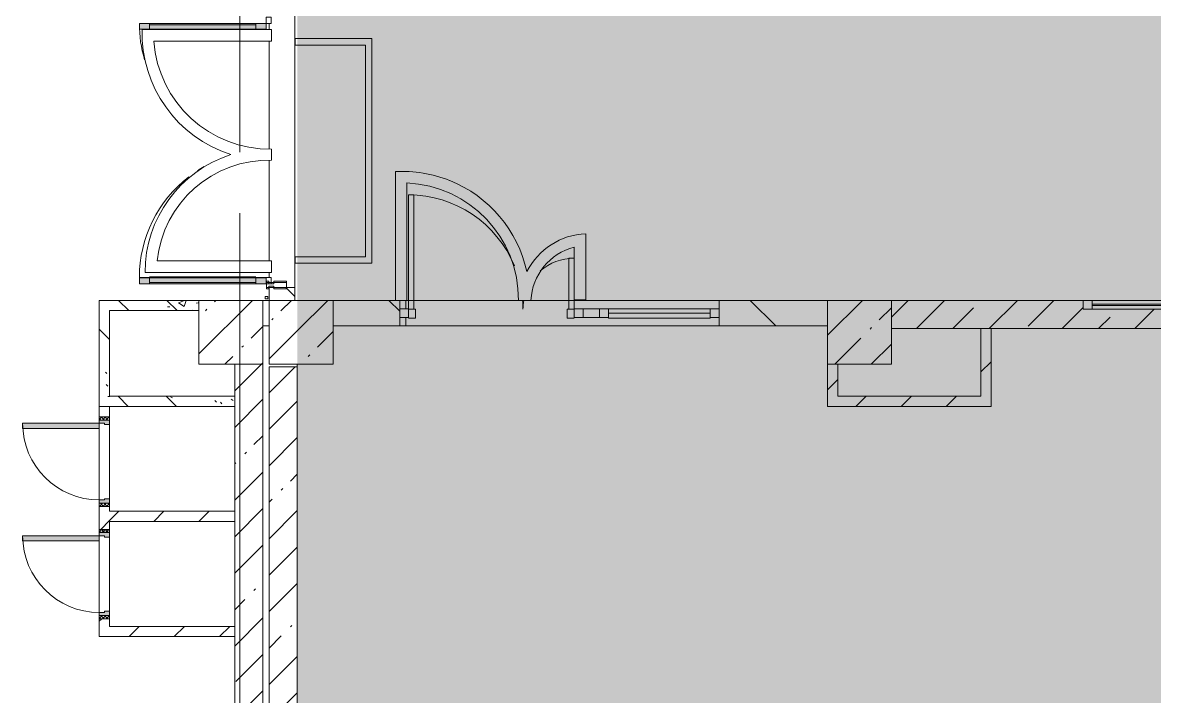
# Model space of a CAD drawing. Header units: millimetres. Extents: x 35157 to 232994, y -8553 to 29000.
# Drawn here: x 142594 to 151452, y 4803 to 10072 of the extents above; entities that cross this region are included whole.
import ezdxf

# ---------------------------------------------------------------- set-up
doc = ezdxf.new("R2010")
doc.units = ezdxf.units.MM
doc.linetypes.add('Осевая', pattern=[3175, 635, -476.25, 1587.5, -476.25])
doc.layers.add('A-DETL-GENF-2', color=7, linetype='Continuous', lineweight=9, true_color=0xc0c0c0, transparency=0.4)
for name, color, linetype, lineweight, true_color in [('A-DETL-GENF-3', 7, 'Continuous', 5, 0xe2e2e2), ('A-DETL-GENF-4', 7, 'Continuous', 5, 0xaaaaaa), ('A-DETL-GENF-5', 7, 'Continuous', 5, 0xb7b7b7), ('A-DOOR-3', 7, 'Continuous', 5, 0xaaaaaa), ('A-DOOR-4', 7, 'Continuous', 5, 0xe2e2e2), ('A-DOOR-5', 7, 'Continuous', 5, 0xb7b7b7), ('A-DOOR-FRAM-2', 7, 'Continuous', 5, 0xe2e2e2), ('A-DOOR-FRAM-3', 7, 'Continuous', 5, 0xaaaaaa), ('A-FLOR-1', 7, 'Continuous', 5, 0xaaaaaa), ('A-FLOR-2', 7, 'Continuous', 5, 0xb7b7b7), ('A-GLAZ-3', 7, 'Continuous', 5, 0x737373), ('A-GLAZ-CURT-3', 7, 'Continuous', 5, 0x737373), ('A-GLAZ-CWMG-4', 7, 'Continuous', 5, 0x737373), ('A-WALL-10', 7, 'Continuous', 9, 0x737373), ('I-WALL-24', 7, 'Continuous', 5, 0x737373), ('I-WALL-25', 7, 'Continuous', 5, 0x787878), ('S-COLS-2', 7, 'Continuous', 5, 0x737373)]:
    doc.layers.add(name, color=color, linetype=linetype, lineweight=lineweight, true_color=true_color)
for name, color, linetype, lineweight in [('A-GLAZ-CWMG-2', 7, 'Continuous', 5), ('A-WALL', 7, 'Continuous', 9), ('A-WALL-9', 7, 'Continuous', 5), ('I-WALL-23', 7, 'Continuous', 5), ('S-COLS-1', 7, 'Continuous', 5), ('Оси', 7, 'Continuous', 9), ('Оси-2', 7, 'Осевая', 9)]:
    doc.layers.add(name, color=color, linetype=linetype, lineweight=lineweight)
pattern_1 = [(45, (-38790, -7650), (-285.123, 285.123), []), (45, (-38504.88, -7650), (-285.123, 285.123), [504.031, -100.806, 16.764, -84.042])]
pattern_2 = [(45, (105984, 0), (-176.7767, 176.7767), [])]
pattern_3 = [(45, (105984, 0), (-285.123, 285.123), []), (45, (106269.13, 0), (-285.123, 285.123), [504.031, -100.806, 16.764, -84.042])]
pattern_4 = [(135, (105984, 0), (-353.5534, -353.5534), [])]
pattern_5 = [(135, (105984, 0), (-377.171, -377.171), [533.4, -88.9, 17.78, -88.9]), (135, (105984, 376.94), (-377.171, -377.171), []), (50, (105984, 0), (637.6445, -55.7866), [66.675, -733.425]), (355, (105984, 0), (-123.349, 668.699), [53.34, -586.74]), (100.451, (106037.14, -4.65), (514.299, 612.908), [56.665, -623.315]), (46.184, (105984, 177.8), (948.776, -147.15), [100.012, -1100.137]), (96.636, (106063.1, 165.5), (830.91, 865.997), [84.998, -934.973]), (351.184, (105984, 177.8), (830.918, 865.988), [80.01, -880.11]), (21, (106072.9, 133.35), (530.6506, -357.928), [66.675, -733.425]), (326, (106072.9, 133.35), (216.308, 644.658), [53.34, -586.74]), (71.451, (106117.1, 103.5), (746.96, 286.724), [56.665, -623.315]), (37.5, (105984, 0), (10.8105, 295.9426), [16.764, -562.864, 16.764, -578.866, -588.962]), (37.5, (105984, 0), (10.8105, 295.9426), [-1175.258, 16.764, -572.198]), (7.5, (105984, 0), (233.8692, 350.6318), [16.764, -322.834, 16.764, -549.529, -224.472]), (7.5, (105984, 0), (233.8692, 350.6318), [-905.891, 16.764, -207.708]), (327.5, (105785.76, 0), (474.5678, -20.0513), [16.764, -205.486, 16.764, -676.656, -920.115]), (327.5, (105785.76, 0), (474.5678, -20.0513), [-915.67, 16.764, -903.351]), (317.5, (105696.86, 0), (518.452, 88.9934), [16.764, -272.161, 16.764, -443.738, -653.415]), (317.5, (105696.86, 0), (518.452, 88.9934), [-749.427, 16.764, -636.651])]

# ---------------------------------------------------------------- blocks, each defined once
blk = doc.blocks.new('BSC_Колонна _Прямоугольная - 500х500-23286270-2_4_2_птичка')
at = {"layer": 'S-COLS-1'}
h = blk.add_hatch(dxfattribs=at)
h.set_pattern_fill('FP_71', color=256, style=0, pattern_type=2)
h.set_pattern_definition(pattern_1)
h.paths.add_polyline_path([(-30, -250), (-30, 250), (-250, 250), (-250, -250)])
h = blk.add_hatch(dxfattribs=at)
h.set_pattern_fill('FP_71', color=256, style=0, pattern_type=2)
h.set_pattern_definition(pattern_1)
h.paths.add_polyline_path([(-30, -250), (250, -250), (250, 250), (-30, 250), (-30, 100.3)])
for p, q in [((-30, 250), (-250, 250)), ((-250, 250), (-250, -250)), ((-250, -250), (-30, -250))]:
    blk.add_line(p, q, dxfattribs=at)
at = {"layer": 'S-COLS-2'}
for p, q in [((250, 250), (-30, 250)), ((250, -250), (250, 250)), ((-30, -250), (250, -250))]:
    blk.add_line(p, q, dxfattribs=at)
blk = doc.blocks.new('BSC_Колонна _Прямоугольная - 500х500-V71-2_4_2_птичка')
at = {"layer": 'S-COLS-1'}
h = blk.add_hatch(dxfattribs=at)
h.set_pattern_fill('FP_72', color=256, style=0, pattern_type=2)
h.set_pattern_definition([(45, (-43160, -7650), (-285.123, 285.123), []), (45, (-42874.88, -7650), (-285.123, 285.123), [504.031, -100.806, 16.764, -84.042])])
h.paths.add_polyline_path([(-250, -250), (250, -250), (250, 250), (-250, 250)])
at = {"layer": 'S-COLS-2'}
for p, q in [((250, 250), (-250, 250)), ((-250, 250), (-250, -250)), ((250, -250), (250, 250)), ((-250, -250), (250, -250))]:
    blk.add_line(p, q, dxfattribs=at)
blk = doc.blocks.new('BSC_Колонна _Прямоугольная - 500х500-V152-2_4_2_птичка')
at = {"layer": 'S-COLS-1'}
h = blk.add_hatch(dxfattribs=at)
h.set_pattern_fill('FP_142', color=256, style=0, pattern_type=2)
h.set_pattern_definition([(45, (-38240, -7650), (-285.123, 285.123), []), (45, (-37954.88, -7650), (-285.123, 285.123), [504.031, -100.806, 16.764, -84.042])])
h.paths.add_polyline_path([(-250, -250), (250, -250), (250, 250), (-250, 250), (-250, 100.3)])
for p, q in [((250, 250), (-250, 250)), ((-250, 250), (-250, -250)), ((250, -250), (250, 250)), ((-250, -250), (250, -250))]:
    blk.add_line(p, q, dxfattribs=at)
blk = doc.blocks.new('110_Дверь_СКБ_1Ст - д-18 700x2100h_Технический шкаф ЭОМ и СС-21511926-2_4_2_птичка')
at = {"layer": 'A-DOOR-3'}
h = blk.add_hatch(dxfattribs=at)
h.set_pattern_fill('FP_146', color=256, style=0, pattern_type=2)
h.set_pattern_definition([(135, (1951.41, 104.685), (-14.14214, -14.14214), []), (225, (1951.41, 104.685), (14.14214, -14.14214), [])])
h.paths.add_polyline_path([(337.5, -40), (362.5, -40), (362.5, 40), (337.5, 40)])
at = {"layer": 'A-DOOR-4'}
h = blk.add_hatch(color=256, dxfattribs=at)
h.paths.add_polyline_path([(-312.5, -40), (-277.5, -40), (-277.5, 0), (-287.5, 0), (-287.5, 40), (-312.5, 40)])
h.paths.add_polyline_path([(302.5, 0), (302.5, -40), (337.5, -40), (337.5, 40), (312.5, 40), (312.5, 0)])
at = {"layer": 'A-DOOR-FRAM-2'}
blk.add_hatch(color=256, dxfattribs=at).paths.add_polyline_path([(272.5, 640), (272.5, 40), (312.5, 40), (312.5, 640)])
at = {"layer": 'A-DOOR-FRAM-3'}
h = blk.add_hatch(dxfattribs=at)
h.set_pattern_fill('FP_147', color=256, style=0, pattern_type=2)
h.set_pattern_definition([(45, (-171.384, 104.685), (-14.1421, 14.1421), []), (135, (-171.384, 104.685), (-14.1421, -14.1421), [])])
h.paths.add_polyline_path([(-337.5, -40), (-312.5, -40), (-312.5, 40), (-337.5, 40)])
at = {"layer": 'A-DOOR-3'}
for p, q in [((312.5, 640), (272.5, 640)), ((272.5, 640), (272.5, 40)), ((312.5, 40), (312.5, 640)), ((272.5, 40), (312.5, 40))]:
    blk.add_line(p, q, dxfattribs=at)
blk.add_arc((312.5, 40), 600, 90, 180, dxfattribs=at)
at = {"layer": 'A-DOOR-FRAM-3'}
for p, q in [((-312.5, 40), (-337.5, 40)), ((-337.5, 40), (-337.5, -40)), ((-287.5, 40), (-312.5, 40)), ((-312.5, 40), (-312.5, -40)), ((-312.5, -40), (-312.5, 40)), ((-287.5, 0), (-287.5, 40)), ((-287.5, 40), (272.5, 40)), ((312.5, 40), (312.5, 0)), ((337.5, 40), (312.5, 40)), ((337.5, -40), (337.5, 40)), ((362.5, 40), (337.5, 40)), ((337.5, 40), (337.5, -40)), ((362.5, -40), (362.5, 40)), ((-337.5, -40), (-312.5, -40)), ((-312.5, -40), (-277.5, -40)), ((-277.5, 0), (-287.5, 0)), ((-277.5, -40), (-277.5, 0)), ((302.5, -40), (-277.5, -40)), ((312.5, 0), (302.5, 0)), ((302.5, 0), (302.5, -40)), ((302.5, -40), (337.5, -40)), ((337.5, -40), (362.5, -40))]:
    blk.add_line(p, q, dxfattribs=at)
blk = doc.blocks.new('120_Окно_СКБ_1Ст - 120_Окно_СКБ_1Ст 400х1200 EI30-24228621-2_4_2_птичка')
at = {"layer": 'A-GLAZ-3'}
for p, q in [((-600, 40), (-600, 110)), ((-600, 110), (-530, 110)), ((600, 110), (-600, 110)), ((-530, 110), (-530, 40)), ((530, 40), (530, 110)), ((530, 110), (600, 110)), ((600, 110), (600, 40)), ((-530, 40), (-600, 40)), ((-600, 40), (600, 40)), ((530, 80), (-530, 80)), ((530, 70), (-530, 70)), ((600, 40), (530, 40))]:
    blk.add_line(p, q, dxfattribs=at)
blk = doc.blocks.new('Прямоугольный импост - Импост структурный с накладкой - 160мм Темный-31239214-2_4_2_птичка')
at = {"layer": 'A-GLAZ-CWMG-2'}
for p, q in [((-50, 0), (-50, 17)), ((-50, 17), (0, 17)), ((-40, 0), (-50, 0)), ((-40, -40), (-40, 0)), ((0, 0), (-10, 0)), ((-10, 0), (-10, -40)), ((0, 17), (0, 0)), ((-50, -140), (-50, -40)), ((-50, -40), (-40, -40)), ((-10, -40), (0, -40)), ((0, -40), (0, -140)), ((0, -140), (-50, -140))]:
    blk.add_line(p, q, dxfattribs=at)
blk = doc.blocks.new('Дверь_Витражная_остекление_ - ДВН_ДАО_Главный вход_1800 в свету 5-32258809-2_4_2_птичка')
at = {"layer": 'A-DETL-GENF-3'}
for points in [[(-947.5, -723.4), (-947.5, -20), (-992.5, -20), (-992.5, -1012.5), (-947.5, -1012.5)], [(1042.5, -1012.5), (1042.5, -20), (997.5, -20), (997.5, -1012.5)]]:
    blk.add_hatch(color=256, dxfattribs=at).paths.add_polyline_path(points)
at = {"layer": 'A-DETL-GENF-4'}
for p, q in [((-947.5, -20), (-992.5, -20)), ((-992.5, -1012.5), (-992.5, -20)), ((-947.5, -20), (-992.5, -20)), ((-992.5, -20), (-992.5, -1012.5)), ((-947.5, -1012.5), (-947.5, -20)), ((-947.5, -1012.5), (-947.5, -20)), ((997.5, -1012.5), (997.5, -20)), ((997.5, -20), (997.5, -1012.5)), ((1042.5, -1012.5), (1042.5, -20)), ((1042.5, -1012.5), (1042.5, -20)), ((-992.5, -100), (-947.5, -100)), ((-982.5, -932.5), (-982.5, -100)), ((988.5, -932.5), (988.5, -100)), ((1042.5, -100), (997.5, -100)), ((1032.5, -932.5), (1032.5, -100)), ((-992.5, -932.5), (-947.5, -932.5)), ((1042.5, -932.5), (997.5, -932.5)), ((-992.5, -1012.5), (-947.5, -1012.5)), ((-992.5, -1012.5), (-947.5, -1012.5)), ((1042.5, -1012.5), (997.5, -1012.5)), ((997.5, -1012.5), (1042.5, -1012.5))]:
    blk.add_line(p, q, dxfattribs=at)
at = {"layer": 'A-DOOR-3'}
for p, q in [((-1042.5, 20), (-992.5, 20)), ((-1042.5, -20), (-1042.5, 20)), ((-992.5, 20), (-992.5, -20)), ((992.5, 20), (1042.5, 20)), ((992.5, -20), (992.5, 20)), ((1042.5, 20), (1042.5, -20)), ((-992.5, -20), (-1042.5, -20)), ((-992.5, -1012.5), (-992.5, -20)), ((992.5, -1012.5), (992.5, -20)), ((1042.5, -20), (992.5, -20))]:
    blk.add_line(p, q, dxfattribs=at)
for centre, start, end in [((992.5, -20), 209.21115, 212.8228), ((992.5, -20), 217.57984, 270), ((-992.5, -20), 270, 286.54233)]:
    blk.add_arc(centre, 992.5, start, end, dxfattribs=at)
blk = doc.blocks.new('Прямоугольный импост - Импост структурный с накладкой - 160мм Темный-31915521-2_4_2_птичка')
at = {"layer": 'A-GLAZ-CWMG-2'}
for p, q in [((-25, 0), (-25, 17)), ((-25, 17), (25, 17)), ((-15, 0), (-25, 0)), ((-15, -40), (-15, 0)), ((25, 0), (15, 0)), ((15, 0), (15, -40)), ((25, 17), (25, 0)), ((-25, -140), (-25, -40)), ((-25, -40), (-15, -40)), ((15, -40), (25, -40)), ((25, -40), (25, -140)), ((25, -140), (-25, -140))]:
    blk.add_line(p, q, dxfattribs=at)
blk = doc.blocks.new('Прямоугольный импост - 50 x 70 мм-V224-2_4_2_птичка')
at = {"layer": 'A-GLAZ-CWMG-4'}
for p, q in [((-70, 35), (0, 35)), ((-70, -35), (-70, 35)), ((0, 35), (0, -35)), ((0, -35), (-70, -35))]:
    blk.add_line(p, q, dxfattribs=at)
blk = doc.blocks.new('Дверь_Витражная_остекление_ - ДВН_ДАО_Главный вход_1200 в свету-V225-2_4_2_птичка')
at = {"layer": 'A-DOOR-4'}
for points in [[(-647.5, 30), (-607.5, 30), (-610.8, 925), (-647.5, 925), (-647.5, 35)], [(647.5, 30), (647.5, 430), (607.5, 430), (607.5, 30)]]:
    blk.add_hatch(color=256, dxfattribs=at).paths.add_polyline_path(points)
at = {"layer": 'A-DETL-GENF-5'}
for p, q in [((-607.5, 925), (-647.5, 925)), ((-647.5, 925), (-647.5, 35)), ((-607.5, 30), (-607.5, 925)), ((647.5, 430), (607.5, 430)), ((607.5, 430), (607.5, 30)), ((647.5, 35), (647.5, 430)), ((-647.5, 30), (-607.5, 30)), ((-592.5, 30), (-647.5, 30)), ((-592.5, -40), (-592.5, 30)), ((592.5, -40), (592.5, 30)), ((592.5, 30), (647.5, 30)), ((607.5, 30), (647.5, 30)), ((-647.5, -40), (-592.5, -40)), ((647.5, -40), (592.5, -40))]:
    blk.add_line(p, q, dxfattribs=at)
at = {"layer": 'A-DOOR-5'}
for p, q in [((-647.5, 925), (-647.5, 35)), ((647.5, 430), (647.5, 35))]:
    blk.add_line(p, q, dxfattribs=at)
for centre, radius, start, end in [((-647.5, 30), 895, 22.29231, 90), ((647.5, 30), 400, 90, 131.44756), ((-647.5, 30), 895, 360, 4.55581), ((647.5, 30), 400, 169.71082, 180)]:
    blk.add_arc(centre, radius, start, end, dxfattribs=at)
blk = doc.blocks.new('Системная панель - Стемалит - 40мм-V226-2_4_2_птичка')
at = {"layer": 'A-GLAZ-CURT-3'}
for p, q in [((65, 35), (-65, 35)), ((-65, 35), (-65, -35)), ((65, -35), (65, 35)), ((-65, -35), (65, -35))]:
    blk.add_line(p, q, dxfattribs=at)
blk = doc.blocks.new('Прямоугольный импост - 50 x 70 мм-V227-2_4_2_птичка')
at = {"layer": 'A-GLAZ-CWMG-4'}
for p, q in [((-35, 35), (35, 35)), ((-35, -35), (-35, 35)), ((35, 35), (35, -35)), ((35, -35), (-35, -35))]:
    blk.add_line(p, q, dxfattribs=at)
blk = doc.blocks.new('Прямоугольный импост - 50 x 70 мм-V228-2_4_2_птичка')
at = {"layer": 'A-GLAZ-CWMG-4'}
for p, q in [((0, 35), (-70, 35)), ((-70, 35), (-70, -35)), ((0, -35), (0, 35)), ((-70, -35), (0, -35))]:
    blk.add_line(p, q, dxfattribs=at)
blk = doc.blocks.new('Системная панель - Стекло - 40мм-V229-2_4_2_птичка')
at = {"layer": 'A-GLAZ-CURT-3'}
for p, q in [((397.5, 0), (-397.5, 0)), ((-397.5, 0), (-397.5, -40)), ((397.5, -40), (397.5, 0)), ((-397.5, -40), (397.5, -40))]:
    blk.add_line(p, q, dxfattribs=at)
blk = doc.blocks.new('Прямоугольный импост - 50 x 70 мм-V230-2_4_2_птичка')
at = {"layer": 'A-GLAZ-CWMG-4'}
for p, q in [((-35, 35), (35, 35)), ((-35, -35), (-35, 35)), ((35, 35), (35, -35)), ((35, -35), (-35, -35))]:
    blk.add_line(p, q, dxfattribs=at)
blk = doc.blocks.new('Прямоугольный импост - 50 x 70 мм-V231-2_4_2_птичка')
at = {"layer": 'A-GLAZ-CWMG-4'}
blk.add_line((41991, 7835), (41196, 7835), dxfattribs=at)

msp = doc.modelspace()

# ---------------------------------------------------------------- hatches: boundary and pattern name
at = {"layer": 'A-DETL-GENF-2'}
msp.add_hatch(color=256, dxfattribs=at).paths.add_polyline_path([(181824.9, -280), (181844, -280), (181844, 3300), (190844, 3300), (190844, 27350), (147894, 27350), (147894, 23778), (144744, 23778), (144744, -280), (180897.4, -280)])
at = {"layer": 'I-WALL-23'}
h = msp.add_hatch(dxfattribs=at)
h.set_pattern_fill('FP_100', color=256, style=0, pattern_type=2)
h.set_pattern_definition(pattern_4)
h.paths.add_polyline_path([(144524, 7900), (144724, 7900), (144724, 8000), (144524, 8000)])
h.paths.add_polyline_path([(144524, 10130), (144724, 10130), (144724, 10230), (144524, 10230)])
h = msp.add_hatch(dxfattribs=at)
h.set_pattern_fill('FP_100', color=256, style=0, pattern_type=2)
h.set_pattern_definition(pattern_4)
h.paths.add_polyline_path([(144474, 7700), (144524, 7700), (144524, 7900), (144474, 7900), (144474, 7750.3)])
h = msp.add_hatch(dxfattribs=at)
h.set_pattern_fill('FP_100', color=256, style=0, pattern_type=2)
h.set_pattern_definition(pattern_4)
h.paths.add_polyline_path([(148894, 7700), (148894, 7900), (148045, 7900), (148045, 7700)])
h.paths.add_polyline_path([(145545, 7700), (145545, 7900), (145024, 7900), (145024, 7700)])
h = msp.add_hatch(dxfattribs=at)
h.set_pattern_fill('FP_97', color=256, style=0, pattern_type=2)
h.set_pattern_definition(pattern_3)
h.paths.add_polyline_path([(151216.8, 7680), (153394, 7680), (153394, 7900), (152094, 7900), (152094, 7830), (150894, 7830), (150894, 7900), (149394, 7900), (149394, 7680), (150174, 7680)])
h = msp.add_hatch(dxfattribs=at)
h.set_pattern_fill('FP_101', color=256, style=0, pattern_type=2)
h.set_pattern_definition(pattern_2)
h.paths.add_polyline_path([(150174, 7070), (150174, 7680), (150094, 7680), (150094, 7070)])
h = msp.add_hatch(dxfattribs=at)
h.set_pattern_fill('FP_97', color=256, style=0, pattern_type=2)
h.set_pattern_definition(pattern_3)
h.paths.add_polyline_path([(144254, 400), (144474, 400), (144474, 7400), (144254, 7400), (144254, 808.9)])
h = msp.add_hatch(dxfattribs=at)
h.set_pattern_fill('FP_97', color=256, style=0, pattern_type=2)
h.set_pattern_definition(pattern_3)
h.paths.add_polyline_path([(144524, 410), (144744, 410), (144744, 7380), (144524, 7380), (144524, 808.9)])
h = msp.add_hatch(dxfattribs=at)
h.set_pattern_fill('FP_101', color=256, style=0, pattern_type=2)
h.set_pattern_definition(pattern_2)
h.paths.add_polyline_path([(148974, 7150), (148974, 7400), (148894, 7400), (148894, 7150)])
h = msp.add_hatch(dxfattribs=at)
h.set_pattern_fill('FP_101', color=256, style=0, pattern_type=2)
h.set_pattern_definition(pattern_2)
h.paths.add_polyline_path([(150094, 7070), (150094, 7150), (148894, 7150), (148894, 7070), (149361.7, 7070)])
h = msp.add_hatch(dxfattribs=at)
h.set_pattern_fill('FP_101', color=256, style=0, pattern_type=2)
h.set_pattern_definition(pattern_2)
h.paths.add_polyline_path([(143194, 5270), (143274, 5270), (143274, 5409), (143194, 5409)])
h.paths.add_polyline_path([(143194, 6109), (143274, 6109), (143274, 6289), (143194, 6289)])
h.paths.add_polyline_path([(143274, 6989), (143274, 7070), (143194, 7070), (143194, 6989)])
h = msp.add_hatch(dxfattribs=at)
h.set_pattern_fill('FP_101', color=256, style=0, pattern_type=2)
h.set_pattern_definition(pattern_2)
h.paths.add_polyline_path([(144254, 6170), (144254, 6250), (143274, 6250), (143274, 6170), (143796.6, 6170)])
h = msp.add_hatch(dxfattribs=at)
h.set_pattern_fill('FP_101', color=256, style=0, pattern_type=2)
h.set_pattern_definition(pattern_2)
h.paths.add_polyline_path([(144254, 5270), (144254, 5350), (143274, 5350), (143274, 5270), (143796.6, 5270)])
at = {"layer": 'I-WALL-25'}
h = msp.add_hatch(dxfattribs=at)
h.set_pattern_fill('FP_105', color=256, style=0, pattern_type=2)
h.set_pattern_definition(pattern_5)
h.paths.add_polyline_path([(143194, 7150), (143274, 7150), (143274, 7900), (143194, 7900), (143194, 7750.3)])
h = msp.add_hatch(dxfattribs=at)
h.set_pattern_fill('FP_105', color=256, style=0, pattern_type=2)
h.set_pattern_definition(pattern_5)
h.paths.add_polyline_path([(143796.6, 7820), (143974, 7820), (143974, 7900), (143274, 7900), (143274, 7820)])
h = msp.add_hatch(dxfattribs=at)
h.set_pattern_fill('FP_105', color=256, style=0, pattern_type=2)
h.set_pattern_definition(pattern_5)
h.paths.add_polyline_path([(143194, 7070), (144254, 7070), (144254, 7150), (143194, 7150)])

# ---------------------------------------------------------------- linework, layer by layer
at = {"layer": 'A-FLOR-1'}
for p, q in [((144542.4, 10018), (143528.7, 10018)), ((144524, 10064.1), (144524, 10018)), ((144542.4, 9928), (144542.4, 10018)), ((143620.7, 9928), (144542.4, 9928)), ((144524, 9928), (144524, 9083.9)), ((144726.8, 9947.2), (144726.8, 9897.2)), ((144542.4, 8996.7), (144542.4, 9083.1)), ((144524, 8996.1), (144524, 8208)), ((144726.8, 8241.3), (144726.8, 8191.3)), ((144541, 8208), (143646.6, 8208)), ((144541, 8118), (144541, 8208)), ((143552, 8118), (144541, 8118)), ((144524, 8118), (144524, 8080))]:
    msp.add_line(p, q, dxfattribs=at)
for centre, radius, start, end in [((144528.4, 9993), 1000, 178.56746, 252.28756), ((144528.4, 9993), 910, 184.09604, 270.88287), ((144521, 8118), 969, 107.84035, 180), ((144521, 8118), 879, 88.60541, 174.12324)]:
    msp.add_arc(centre, radius, start, end, dxfattribs=at)
at = {"layer": 'A-FLOR-2'}
for p, q in [((145326.8, 9947.2), (144726.8, 9947.2)), ((145326.8, 8191.3), (145326.8, 9947.2)), ((144726.8, 9897.2), (145276.8, 9897.2)), ((145276.8, 9897.2), (145276.8, 8241.3)), ((145512.1, 8907.6), (145512.1, 7900)), ((145602.1, 7900), (145602.1, 8818.2)), ((147001, 7903), (147001, 8421.4)), ((145276.8, 8241.3), (144726.8, 8241.3)), ((146911, 8317.2), (146911, 7903)), ((144726.8, 8191.3), (145326.8, 8191.3)), ((148045, 7900), (145545, 7900)), ((145594, 7900), (145594, 7835)), ((145602.1, 7900), (146474.6, 7900)), ((146572.5, 7900), (148045, 7900)), ((146911, 7903), (147001, 7903)), ((145594, 7765), (145594, 7700)), ((144744, 7400), (144744, 7380))]:
    msp.add_line(p, q, dxfattribs=at)
for centre, radius, start, end in [((145564.6, 7909), 1000, 68.22304, 93.01125), ((145564.6, 7909), 910, 359.43333, 87.64026), ((145564.6, 7909), 1000, 12.44956, 68.09182), ((147026, 7878), 544, 92.63401, 153.04618), ((147026, 7878), 454, 104.67311, 177.22246)]:
    msp.add_arc(centre, radius, start, end, dxfattribs=at)
at = {"layer": 'A-WALL'}
for p, q in [((144254, 7070), (144254, 7150)), ((143274, 7070), (143194, 7070)), ((144254, 6170), (144254, 6250)), ((144254, 5270), (144254, 5350))]:
    msp.add_line(p, q, dxfattribs=at)
at = {"layer": 'A-WALL-10'}
msp.add_line((150174, 7680), (150094, 7680), dxfattribs=at)
at = {"layer": 'A-WALL-9'}
for p, q in [((144513.5, 7931), (144493.5, 7931)), ((144493.5, 7931), (144493.5, 7911)), ((144493.5, 7911), (144513.5, 7911)), ((144513.5, 7911), (144513.5, 7931))]:
    msp.add_line(p, q, dxfattribs=at)
at = {"layer": 'I-WALL-23'}
for p, q in [((144724, 10230), (144724, 7900)), ((144524, 10018), (144524, 10064.1)), ((144524, 9083.9), (144524, 9928)), ((144524, 8208), (144524, 8996.1)), ((144524, 8080), (144524, 8118)), ((144724, 8000), (144524, 8000)), ((144524, 8000), (144524, 7900)), ((143974, 7900), (143194, 7900)), ((143194, 7900), (143194, 6989)), ((144524, 7900), (144474, 7900)), ((143274, 7820), (143974, 7820)), ((143274, 7150), (143274, 7820)), ((144474, 7700), (144524, 7700)), ((144254, 7400), (144254, 7150)), ((144474, 400), (144474, 7400)), ((144744, 7380), (144524, 7380)), ((144524, 7380), (144524, 410)), ((144254, 7150), (143274, 7150)), ((143274, 7070), (144254, 7070)), ((143274, 6989), (143274, 7070)), ((144254, 7070), (144254, 6250)), ((143194, 6289), (143194, 6109)), ((143274, 6250), (143274, 6289)), ((144254, 6250), (143274, 6250)), ((143274, 6109), (143274, 6170)), ((143274, 6170), (144254, 6170)), ((144254, 6170), (144254, 5350)), ((143194, 5409), (143194, 5270)), ((143274, 5350), (143274, 5409)), ((144254, 5350), (143274, 5350)), ((143194, 5270), (144254, 5270)), ((144254, 5270), (144254, 400))]:
    msp.add_line(p, q, dxfattribs=at)
at = {"layer": 'I-WALL-24'}
for p, q in [((145545, 7900), (145024, 7900)), ((145545, 7700), (145545, 7900)), ((148045, 7900), (148045, 7700)), ((148045, 7900), (148894, 7900)), ((150894, 7900), (149394, 7900)), ((148894, 7700), (145024, 7700)), ((149394, 7680), (150094, 7680)), ((150094, 7680), (150094, 7150)), ((150174, 7070), (150174, 7680)), ((150174, 7680), (152764, 7680)), ((144744, 800), (144744, 7380)), ((148894, 7400), (148894, 7070)), ((148974, 7150), (148974, 7400)), ((150094, 7150), (148974, 7150)), ((148894, 7070), (150174, 7070))]:
    msp.add_line(p, q, dxfattribs=at)
at = {"layer": 'Оси'}
msp.add_line((144294, -4552.8), (144294, 7947.2), dxfattribs=at)
at = {"layer": 'Оси-2'}
msp.add_line((144294, 7947.2), (144294, 11277.7), dxfattribs=at)

# ---------------------------------------------------------------- block references
at = {"layer": 'A-DOOR-3'}
for name, p, rotation in [('Дверь_Витражная_остекление_ - ДВН_ДАО_Главный вход_1800 в свету 5-32258809-2_4_2_птичка', (144520, 9072.5), 269.9999999999999), ('110_Дверь_СКБ_1Ст - д-18 700x2100h_Технический шкаф ЭОМ и СС-21511926-2_4_2_птичка', (143234, 6626.5), 89.99999999999991), ('110_Дверь_СКБ_1Ст - д-18 700x2100h_Технический шкаф ЭОМ и СС-21511926-2_4_2_птичка', (143234, 5746.5), 89.99999999999991)]:
    msp.add_blockref(name, p, dxfattribs=dict(at, rotation=rotation))
at = {"layer": 'A-DOOR-5'}
msp.add_blockref('Дверь_Витражная_остекление_ - ДВН_ДАО_Главный вход_1200 в свету-V225-2_4_2_птичка', (146262.5, 7800), dxfattribs=at)
at = {"layer": 'A-GLAZ-3'}
msp.add_blockref('120_Окно_СКБ_1Ст - 120_Окно_СКБ_1Ст 400х1200 EI30-24228621-2_4_2_птичка', (151494, 7790), dxfattribs=at)
at = {"layer": 'A-GLAZ-CURT-3'}
for name, p in [('Системная панель - Стемалит - 40мм-V226-2_4_2_птичка', (147045, 7800)), ('Системная панель - Стекло - 40мм-V229-2_4_2_птичка', (147577.5, 7800))]:
    msp.add_blockref(name, p, dxfattribs=at)
at = {"layer": 'A-GLAZ-CWMG-2', "extrusion": (0, 0, -1), "rotation": 270.0000000000001}
for name, p in [('Прямоугольный импост - Импост структурный с накладкой - 160мм Темный-31239214-2_4_2_птичка', (-144520, 8000)), ('Прямоугольный импост - Импост структурный с накладкой - 160мм Темный-31915521-2_4_2_птичка', (-144520, 8015))]:
    msp.add_blockref(name, p, dxfattribs=at)
at = {"layer": 'A-GLAZ-CWMG-4', "rotation": 180}
msp.add_blockref('Прямоугольный импост - 50 x 70 мм-V228-2_4_2_птичка', (145545, 7800), dxfattribs=at)
at = {"layer": 'A-GLAZ-CWMG-4', "extrusion": (0, 0, -1), "rotation": 180}
for name, p in [('Прямоугольный импост - 50 x 70 мм-V227-2_4_2_птичка', (-146945, 7800)), ('Прямоугольный импост - 50 x 70 мм-V230-2_4_2_птичка', (-147145, 7800)), ('Прямоугольный импост - 50 x 70 мм-V224-2_4_2_птичка', (-148045, 7800))]:
    msp.add_blockref(name, p, dxfattribs=at)
at = {"layer": 'A-GLAZ-CWMG-4'}
msp.add_blockref('Прямоугольный импост - 50 x 70 мм-V231-2_4_2_птичка', (105984, 0), dxfattribs=at)
at = {"layer": 'S-COLS-1'}
msp.add_blockref('BSC_Колонна _Прямоугольная - 500х500-V152-2_4_2_птичка', (144224, 7650), dxfattribs=at)
at = {"layer": 'S-COLS-2'}
for name, p in [('BSC_Колонна _Прямоугольная - 500х500-23286270-2_4_2_птичка', (144774, 7650)), ('BSC_Колонна _Прямоугольная - 500х500-V71-2_4_2_птичка', (149144, 7650))]:
    msp.add_blockref(name, p, dxfattribs=at)

doc.saveas('drawing.dxf')
